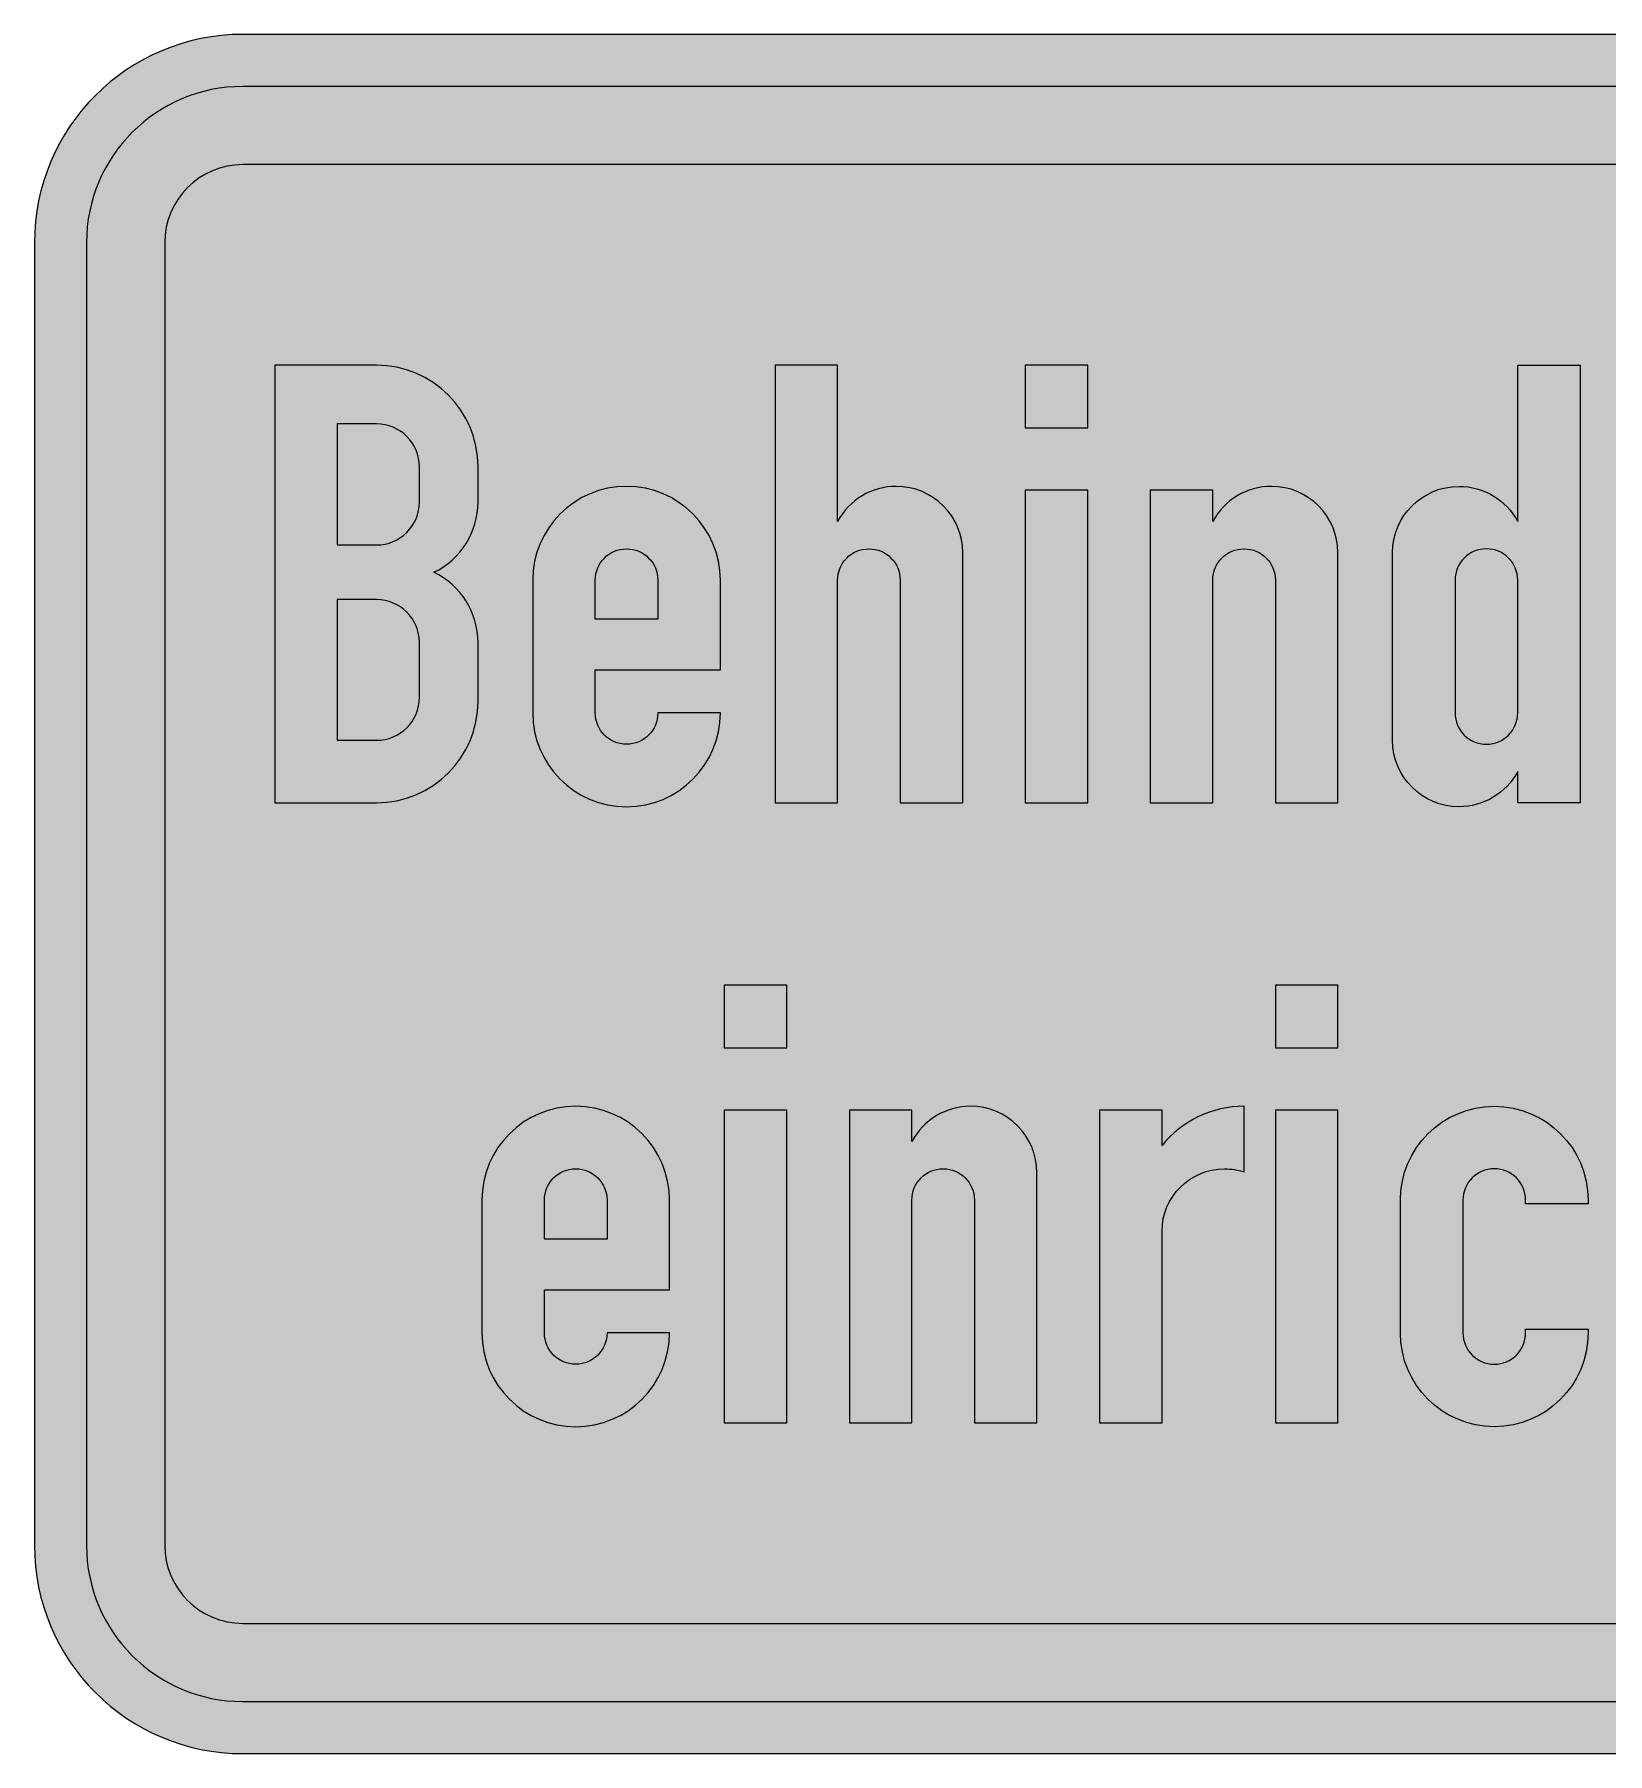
# Model space of a CAD drawing. Header units: centimetres. Extents: x 0 to 60, y 0 to 33.
# Drawn here: x 0 to 30.19, y 0 to 33 of the extents above; entities that cross this region are included whole.
import ezdxf

# ---------------------------------------------------------------- set-up
doc = ezdxf.new("R2010")
doc.units = ezdxf.units.CM
doc.header["$MEASUREMENT"] = 0
doc.layers.add('Ebene 1', color=7, linetype='Continuous')

msp = doc.modelspace()

# ---------------------------------------------------------------- hatches: boundary and pattern name
at = {"layer": 'Ebene 1', "true_color": 0xfefefe}
h = msp.add_hatch(color=7, dxfattribs=at)
edge = h.paths.add_edge_path()
edge.add_spline(control_points=[(4, 0), (1.78975, 0), (0, 1.78975), (0, 4), (0, 4), (0, 29), (0, 29), (0, 31.21025), (1.78975, 33), (4, 33), (4, 33), (56, 33), (56, 33), (58.21025, 33), (60, 31.21025), (60, 29), (60, 29), (60, 4), (60, 4), (60, 1.78975), (58.21025, 0), (56, 0), (56, 0), (4, 0), (4, 0)], knot_values=[0, 0, 0, 0, 0.125, 0.125, 0.125, 0.25, 0.25, 0.25, 0.375, 0.375, 0.375, 0.5, 0.5, 0.5, 0.625, 0.625, 0.625, 0.75, 0.75, 0.75, 0.875, 0.875, 0.875, 1, 1, 1, 1], degree=3, periodic=1)
at = {"layer": 'Ebene 1', "true_color": 0x2b2a29}
h = msp.add_hatch(color=250, dxfattribs=at)
edge = h.paths.add_edge_path()
edge.add_spline(control_points=[(4, 1), (2.34231, 1), (1, 2.34231), (1, 4), (1, 4), (1, 29), (1, 29), (1, 30.65769), (2.34231, 32), (4, 32), (4, 32), (56, 32), (56, 32), (57.65769, 32), (59, 30.65769), (59, 29), (59, 29), (59, 4), (59, 4), (59, 2.34231), (57.65769, 1), (56, 1), (56, 1), (4, 1), (4, 1)], knot_values=[0, 0, 0, 0, 0.125, 0.125, 0.125, 0.25, 0.25, 0.25, 0.375, 0.375, 0.375, 0.5, 0.5, 0.5, 0.625, 0.625, 0.625, 0.75, 0.75, 0.75, 0.875, 0.875, 0.875, 1, 1, 1, 1], degree=3, periodic=1)
at = {"layer": 'Ebene 1', "true_color": 0xfefefe}
h = msp.add_hatch(color=7, dxfattribs=at)
edge = h.paths.add_edge_path()
edge.add_spline(control_points=[(4, 2.5), (3.17116, 2.5), (2.5, 3.17116), (2.5, 4), (2.5, 4), (2.5, 29), (2.5, 29), (2.5, 29.82884), (3.17116, 30.5), (4, 30.5), (4, 30.5), (56, 30.5), (56, 30.5), (56.82884, 30.5), (57.5, 29.82884), (57.5, 29), (57.5, 29), (57.5, 4), (57.5, 4), (57.5, 3.17116), (56.82884, 2.5), (56, 2.5), (56, 2.5), (4, 2.5), (4, 2.5)], knot_values=[0, 0, 0, 0, 0.125, 0.125, 0.125, 0.25, 0.25, 0.25, 0.375, 0.375, 0.375, 0.5, 0.5, 0.5, 0.625, 0.625, 0.625, 0.75, 0.75, 0.75, 0.875, 0.875, 0.875, 1, 1, 1, 1], degree=3, periodic=1)
at = {"layer": 'Ebene 1', "true_color": 0x2b2a29}
h = msp.add_hatch(color=250, dxfattribs=at)
edge = h.paths.add_edge_path()
edge.add_spline(control_points=[(4.6125, 26.65), (4.6125, 26.65), (6.5625, 26.65), (6.5625, 26.65), (7.63946, 26.65), (8.5125, 25.77696), (8.5125, 24.7), (8.5125, 24.7), (8.5125, 24.025), (8.5125, 24.025), (8.5125, 23.45001), (8.18382, 22.92563), (7.66633, 22.675), (8.18382, 22.42436), (8.5125, 21.89998), (8.5125, 21.32499), (8.5125, 21.32499), (8.5125, 20.2), (8.5125, 20.2), (8.5125, 19.12304), (7.63946, 18.25), (6.5625, 18.25), (6.5625, 18.25), (4.6125, 18.25), (4.6125, 18.25), (4.6125, 18.25), (4.6125, 26.65), (4.6125, 26.65)], knot_values=[0, 0, 0, 0, 0.11111111, 0.11111111, 0.11111111, 0.22222222, 0.22222222, 0.22222222, 0.33333333, 0.33333333, 0.33333333, 0.44444444, 0.44444444, 0.44444444, 0.55555556, 0.55555556, 0.55555556, 0.66666667, 0.66666667, 0.66666667, 0.77777778, 0.77777778, 0.77777778, 0.88888889, 0.88888889, 0.88888889, 1, 1, 1, 1], degree=3, periodic=1)
h = msp.add_hatch(color=250, dxfattribs=at)
edge = h.paths.add_edge_path()
edge.add_spline(control_points=[(15.4125, 26.65), (15.4125, 26.65), (15.4125, 23.65), (15.4125, 23.65), (15.63409, 24.06547), (16.06662, 24.325), (16.5375, 24.325), (17.24166, 24.325), (17.8125, 23.75416), (17.8125, 23.05), (17.8125, 23.05), (17.8125, 18.25), (17.8125, 18.25), (17.8125, 18.25), (16.6125, 18.25), (16.6125, 18.25), (16.6125, 18.25), (16.6125, 22.525), (16.6125, 22.525), (16.6125, 22.85636), (16.34387, 23.125), (16.0125, 23.125), (15.68113, 23.125), (15.4125, 22.85636), (15.4125, 22.525), (15.4125, 22.525), (15.4125, 18.25), (15.4125, 18.25), (15.4125, 18.25), (14.2125, 18.25), (14.2125, 18.25), (14.2125, 18.25), (14.2125, 26.65), (14.2125, 26.65), (14.2125, 26.65), (15.4125, 26.65), (15.4125, 26.65)], knot_values=[0, 0, 0, 0, 0.08333333, 0.08333333, 0.08333333, 0.16666667, 0.16666667, 0.16666667, 0.25, 0.25, 0.25, 0.33333333, 0.33333333, 0.33333333, 0.41666667, 0.41666667, 0.41666667, 0.5, 0.5, 0.5, 0.58333333, 0.58333333, 0.58333333, 0.66666667, 0.66666667, 0.66666667, 0.75, 0.75, 0.75, 0.83333333, 0.83333333, 0.83333333, 0.91666667, 0.91666667, 0.91666667, 1, 1, 1, 1], degree=3, periodic=1)
h = msp.add_hatch(color=250, dxfattribs=at)
edge = h.paths.add_edge_path()
edge.add_spline(control_points=[(19.0125, 26.65), (19.0125, 26.65), (20.2125, 26.65), (20.2125, 26.65), (20.2125, 26.65), (20.2125, 25.45), (20.2125, 25.45), (20.2125, 25.45), (19.0125, 25.45), (19.0125, 25.45), (19.0125, 25.45), (19.0125, 26.65), (19.0125, 26.65)], knot_values=[0, 0, 0, 0, 0.25, 0.25, 0.25, 0.5, 0.5, 0.5, 0.75, 0.75, 0.75, 1, 1, 1, 1], degree=3, periodic=1)
h = msp.add_hatch(color=250, dxfattribs=at)
edge = h.paths.add_edge_path()
edge.add_spline(control_points=[(28.46249, 18.84999), (28.46249, 18.84999), (28.4625, 18.25), (28.4625, 18.25), (28.4625, 18.25), (29.6625, 18.25), (29.6625, 18.25), (29.6625, 18.25), (29.6625, 26.65), (29.6625, 26.65), (29.6625, 26.65), (28.4625, 26.65), (28.4625, 26.65), (28.4625, 26.65), (28.46249, 23.65), (28.46249, 23.65), (28.24091, 24.06547), (27.80837, 24.325), (27.3375, 24.325), (26.63333, 24.325), (26.0625, 23.75416), (26.0625, 23.05), (26.0625, 23.05), (26.0625, 19.45), (26.0625, 19.45), (26.0625, 18.74583), (26.63333, 18.17501), (27.33749, 18.175), (27.80837, 18.175), (28.24091, 18.43452), (28.46249, 18.84999)], knot_values=[0, 0, 0, 0, 0.1, 0.1, 0.1, 0.2, 0.2, 0.2, 0.3, 0.3, 0.3, 0.4, 0.4, 0.4, 0.5, 0.5, 0.5, 0.6, 0.6, 0.6, 0.7, 0.7, 0.7, 0.8, 0.8, 0.8, 0.9, 0.9, 0.9, 1, 1, 1, 1], degree=3, periodic=1)
h = msp.add_hatch(color=250, dxfattribs=at)
edge = h.paths.add_edge_path()
edge.add_spline(control_points=[(5.8125, 25.52499), (5.8125, 25.52499), (6.5625, 25.525), (6.5625, 25.525), (7.01813, 25.525), (7.3875, 25.15563), (7.3875, 24.7), (7.3875, 24.7), (7.3875, 24.025), (7.3875, 24.025), (7.3875, 23.56936), (7.01813, 23.2), (6.5625, 23.2), (6.5625, 23.2), (5.8125, 23.2), (5.8125, 23.2), (5.8125, 23.2), (5.8125, 25.52499), (5.8125, 25.52499)], knot_values=[0, 0, 0, 0, 0.16666667, 0.16666667, 0.16666667, 0.33333333, 0.33333333, 0.33333333, 0.5, 0.5, 0.5, 0.66666667, 0.66666667, 0.66666667, 0.83333333, 0.83333333, 0.83333333, 1, 1, 1, 1], degree=3, periodic=1)
h = msp.add_hatch(color=250, dxfattribs=at)
edge = h.paths.add_edge_path()
edge.add_spline(control_points=[(9.5625, 22.525), (9.5625, 23.51911), (10.36838, 24.325), (11.3625, 24.325), (12.35661, 24.325), (13.1625, 23.51911), (13.1625, 22.525), (13.1625, 22.525), (13.1625, 20.8), (13.1625, 20.8), (13.1625, 20.8), (10.7625, 20.8), (10.7625, 20.8), (10.7625, 20.8), (10.7625, 19.97499), (10.7625, 19.97499), (10.7625, 19.64363), (11.03113, 19.37499), (11.36249, 19.37499), (11.69387, 19.37499), (11.9625, 19.64363), (11.9625, 19.97499), (11.9625, 19.97499), (13.1625, 19.97499), (13.1625, 19.97499), (13.1625, 18.98088), (12.35661, 18.175), (11.36249, 18.175), (10.36838, 18.175), (9.5625, 18.98088), (9.5625, 19.975), (9.5625, 19.975), (9.5625, 22.525), (9.5625, 22.525)], knot_values=[0, 0, 0, 0, 0.09090909, 0.09090909, 0.09090909, 0.18181818, 0.18181818, 0.18181818, 0.27272727, 0.27272727, 0.27272727, 0.36363636, 0.36363636, 0.36363636, 0.45454545, 0.45454545, 0.45454545, 0.54545455, 0.54545455, 0.54545455, 0.63636364, 0.63636364, 0.63636364, 0.72727273, 0.72727273, 0.72727273, 0.81818182, 0.81818182, 0.81818182, 0.90909091, 0.90909091, 0.90909091, 1, 1, 1, 1], degree=3, periodic=1)
h = msp.add_hatch(color=250, dxfattribs=at)
edge = h.paths.add_edge_path()
edge.add_spline(control_points=[(19.0125, 24.25), (19.0125, 24.25), (20.2125, 24.25), (20.2125, 24.25), (20.2125, 24.25), (20.2125, 18.25), (20.2125, 18.25), (20.2125, 18.25), (19.0125, 18.25), (19.0125, 18.25), (19.0125, 18.25), (19.0125, 24.25), (19.0125, 24.25)], knot_values=[0, 0, 0, 0, 0.25, 0.25, 0.25, 0.5, 0.5, 0.5, 0.75, 0.75, 0.75, 1, 1, 1, 1], degree=3, periodic=1)
h = msp.add_hatch(color=250, dxfattribs=at)
edge = h.paths.add_edge_path()
edge.add_spline(control_points=[(22.6125, 24.25), (22.6125, 24.25), (22.6125, 23.65), (22.6125, 23.65), (22.83409, 24.06547), (23.26662, 24.325), (23.7375, 24.325), (24.44166, 24.325), (25.0125, 23.75416), (25.0125, 23.05), (25.0125, 23.05), (25.0125, 18.25), (25.0125, 18.25), (25.0125, 18.25), (23.8125, 18.25), (23.8125, 18.25), (23.8125, 18.25), (23.8125, 22.525), (23.8125, 22.525), (23.8125, 22.85636), (23.54387, 23.125), (23.2125, 23.125), (22.88113, 23.125), (22.6125, 22.85636), (22.6125, 22.525), (22.6125, 22.525), (22.6125, 18.25), (22.6125, 18.25), (22.6125, 18.25), (21.4125, 18.25), (21.4125, 18.25), (21.4125, 18.25), (21.4125, 24.25), (21.4125, 24.25), (21.4125, 24.25), (22.6125, 24.25), (22.6125, 24.25)], knot_values=[0, 0, 0, 0, 0.08333333, 0.08333333, 0.08333333, 0.16666667, 0.16666667, 0.16666667, 0.25, 0.25, 0.25, 0.33333333, 0.33333333, 0.33333333, 0.41666667, 0.41666667, 0.41666667, 0.5, 0.5, 0.5, 0.58333333, 0.58333333, 0.58333333, 0.66666667, 0.66666667, 0.66666667, 0.75, 0.75, 0.75, 0.83333333, 0.83333333, 0.83333333, 0.91666667, 0.91666667, 0.91666667, 1, 1, 1, 1], degree=3, periodic=1)
h = msp.add_hatch(color=250, dxfattribs=at)
edge = h.paths.add_edge_path()
edge.add_spline(control_points=[(10.7625, 22.525), (10.7625, 22.525), (10.7625, 21.775), (10.7625, 21.775), (10.7625, 21.775), (11.9625, 21.775), (11.9625, 21.775), (11.9625, 21.775), (11.9625, 22.525), (11.9625, 22.525), (11.9625, 22.85636), (11.69387, 23.125), (11.3625, 23.125), (11.03113, 23.125), (10.7625, 22.85636), (10.7625, 22.525)], knot_values=[0, 0, 0, 0, 0.2, 0.2, 0.2, 0.4, 0.4, 0.4, 0.6, 0.6, 0.6, 0.8, 0.8, 0.8, 1, 1, 1, 1], degree=3, periodic=1)
h = msp.add_hatch(color=250, dxfattribs=at)
edge = h.paths.add_edge_path()
edge.add_spline(control_points=[(27.2625, 22.525), (27.2625, 22.85636), (27.53113, 23.125), (27.8625, 23.125), (28.19387, 23.125), (28.4625, 22.85636), (28.4625, 22.525), (28.4625, 22.525), (28.4625, 19.97499), (28.4625, 19.97499), (28.4625, 19.64363), (28.19387, 19.37499), (27.86249, 19.37499), (27.53113, 19.37499), (27.2625, 19.64363), (27.2625, 19.97499), (27.2625, 19.97499), (27.2625, 22.525), (27.2625, 22.525)], knot_values=[0, 0, 0, 0, 0.16666667, 0.16666667, 0.16666667, 0.33333333, 0.33333333, 0.33333333, 0.5, 0.5, 0.5, 0.66666667, 0.66666667, 0.66666667, 0.83333333, 0.83333333, 0.83333333, 1, 1, 1, 1], degree=3, periodic=1)
h = msp.add_hatch(color=250, dxfattribs=at)
edge = h.paths.add_edge_path()
edge.add_spline(control_points=[(5.8125, 22.15), (5.8125, 22.15), (6.5625, 22.14999), (6.5625, 22.14999), (7.01813, 22.14999), (7.3875, 21.78063), (7.3875, 21.32499), (7.3875, 21.32499), (7.3875, 20.275), (7.3875, 20.275), (7.3875, 19.81936), (7.01813, 19.45), (6.5625, 19.45), (6.5625, 19.45), (5.8125, 19.45), (5.8125, 19.45), (5.8125, 19.45), (5.8125, 22.15), (5.8125, 22.15)], knot_values=[0, 0, 0, 0, 0.16666667, 0.16666667, 0.16666667, 0.33333333, 0.33333333, 0.33333333, 0.5, 0.5, 0.5, 0.66666667, 0.66666667, 0.66666667, 0.83333333, 0.83333333, 0.83333333, 1, 1, 1, 1], degree=3, periodic=1)
h = msp.add_hatch(color=250, dxfattribs=at)
edge = h.paths.add_edge_path()
edge.add_spline(control_points=[(13.2375, 14.75), (13.2375, 14.75), (14.4375, 14.75), (14.4375, 14.75), (14.4375, 14.75), (14.4375, 13.55), (14.4375, 13.55), (14.4375, 13.55), (13.2375, 13.55), (13.2375, 13.55), (13.2375, 13.55), (13.2375, 14.75), (13.2375, 14.75)], knot_values=[0, 0, 0, 0, 0.25, 0.25, 0.25, 0.5, 0.5, 0.5, 0.75, 0.75, 0.75, 1, 1, 1, 1], degree=3, periodic=1)
h = msp.add_hatch(color=250, dxfattribs=at)
edge = h.paths.add_edge_path()
edge.add_spline(control_points=[(23.8125, 14.75), (23.8125, 14.75), (25.0125, 14.75), (25.0125, 14.75), (25.0125, 14.75), (25.0125, 13.55), (25.0125, 13.55), (25.0125, 13.55), (23.8125, 13.55), (23.8125, 13.55), (23.8125, 13.55), (23.8125, 14.75), (23.8125, 14.75)], knot_values=[0, 0, 0, 0, 0.25, 0.25, 0.25, 0.5, 0.5, 0.5, 0.75, 0.75, 0.75, 1, 1, 1, 1], degree=3, periodic=1)
h = msp.add_hatch(color=250, dxfattribs=at)
edge = h.paths.add_edge_path()
edge.add_spline(control_points=[(8.5875, 10.625), (8.5875, 11.61911), (9.39338, 12.425), (10.3875, 12.425), (11.38161, 12.425), (12.1875, 11.61911), (12.1875, 10.625), (12.1875, 10.625), (12.1875, 8.9), (12.1875, 8.9), (12.1875, 8.9), (9.7875, 8.9), (9.7875, 8.9), (9.7875, 8.9), (9.7875, 8.07499), (9.7875, 8.07499), (9.7875, 7.74363), (10.05613, 7.47499), (10.38749, 7.47499), (10.71887, 7.47499), (10.9875, 7.74363), (10.9875, 8.07499), (10.9875, 8.07499), (12.1875, 8.07499), (12.1875, 8.07499), (12.1875, 7.08088), (11.38161, 6.275), (10.38749, 6.275), (9.39338, 6.275), (8.5875, 7.08088), (8.5875, 8.075), (8.5875, 8.075), (8.5875, 10.625), (8.5875, 10.625)], knot_values=[0, 0, 0, 0, 0.09090909, 0.09090909, 0.09090909, 0.18181818, 0.18181818, 0.18181818, 0.27272727, 0.27272727, 0.27272727, 0.36363636, 0.36363636, 0.36363636, 0.45454545, 0.45454545, 0.45454545, 0.54545455, 0.54545455, 0.54545455, 0.63636364, 0.63636364, 0.63636364, 0.72727273, 0.72727273, 0.72727273, 0.81818182, 0.81818182, 0.81818182, 0.90909091, 0.90909091, 0.90909091, 1, 1, 1, 1], degree=3, periodic=1)
h = msp.add_hatch(color=250, dxfattribs=at)
edge = h.paths.add_edge_path()
edge.add_spline(control_points=[(13.2375, 12.35), (13.2375, 12.35), (14.4375, 12.35), (14.4375, 12.35), (14.4375, 12.35), (14.4375, 6.35), (14.4375, 6.35), (14.4375, 6.35), (13.2375, 6.35), (13.2375, 6.35), (13.2375, 6.35), (13.2375, 12.35), (13.2375, 12.35)], knot_values=[0, 0, 0, 0, 0.25, 0.25, 0.25, 0.5, 0.5, 0.5, 0.75, 0.75, 0.75, 1, 1, 1, 1], degree=3, periodic=1)
h = msp.add_hatch(color=250, dxfattribs=at)
edge = h.paths.add_edge_path()
edge.add_spline(control_points=[(16.8375, 12.35), (16.8375, 12.35), (16.8375, 11.75), (16.8375, 11.75), (17.05909, 12.16547), (17.49162, 12.425), (17.9625, 12.425), (18.66666, 12.425), (19.2375, 11.85416), (19.2375, 11.15), (19.2375, 11.15), (19.2375, 6.35), (19.2375, 6.35), (19.2375, 6.35), (18.0375, 6.35), (18.0375, 6.35), (18.0375, 6.35), (18.0375, 10.625), (18.0375, 10.625), (18.0375, 10.95637), (17.76887, 11.225), (17.4375, 11.225), (17.10613, 11.225), (16.8375, 10.95637), (16.8375, 10.625), (16.8375, 10.625), (16.8375, 6.35), (16.8375, 6.35), (16.8375, 6.35), (15.6375, 6.35), (15.6375, 6.35), (15.6375, 6.35), (15.6375, 12.35), (15.6375, 12.35), (15.6375, 12.35), (16.8375, 12.35), (16.8375, 12.35)], knot_values=[0, 0, 0, 0, 0.08333333, 0.08333333, 0.08333333, 0.16666667, 0.16666667, 0.16666667, 0.25, 0.25, 0.25, 0.33333333, 0.33333333, 0.33333333, 0.41666667, 0.41666667, 0.41666667, 0.5, 0.5, 0.5, 0.58333333, 0.58333333, 0.58333333, 0.66666667, 0.66666667, 0.66666667, 0.75, 0.75, 0.75, 0.83333333, 0.83333333, 0.83333333, 0.91666667, 0.91666667, 0.91666667, 1, 1, 1, 1], degree=3, periodic=1)
h = msp.add_hatch(color=250, dxfattribs=at)
edge = h.paths.add_edge_path()
edge.add_spline(control_points=[(20.4375, 12.35), (20.4375, 12.35), (21.6375, 12.35), (21.6375, 12.35), (21.6375, 12.35), (21.63749, 11.67279), (21.63749, 11.67279), (22.02195, 12.14853), (22.60084, 12.425), (23.2125, 12.425), (23.2125, 12.425), (23.2125, 11.16489), (23.2125, 11.16489), (23.09147, 11.20471), (22.9649, 11.225), (22.8375, 11.225), (22.17476, 11.225), (21.6375, 10.68774), (21.6375, 10.025), (21.6375, 10.025), (21.6375, 6.35), (21.6375, 6.35), (21.6375, 6.35), (20.4375, 6.35), (20.4375, 6.35), (20.4375, 6.35), (20.4375, 12.35), (20.4375, 12.35)], knot_values=[0, 0, 0, 0, 0.11111111, 0.11111111, 0.11111111, 0.22222222, 0.22222222, 0.22222222, 0.33333333, 0.33333333, 0.33333333, 0.44444444, 0.44444444, 0.44444444, 0.55555556, 0.55555556, 0.55555556, 0.66666667, 0.66666667, 0.66666667, 0.77777778, 0.77777778, 0.77777778, 0.88888889, 0.88888889, 0.88888889, 1, 1, 1, 1], degree=3, periodic=1)
h = msp.add_hatch(color=250, dxfattribs=at)
edge = h.paths.add_edge_path()
edge.add_spline(control_points=[(23.8125, 12.35), (23.8125, 12.35), (25.0125, 12.35), (25.0125, 12.35), (25.0125, 12.35), (25.0125, 6.35), (25.0125, 6.35), (25.0125, 6.35), (23.8125, 6.35), (23.8125, 6.35), (23.8125, 6.35), (23.8125, 12.35), (23.8125, 12.35)], knot_values=[0, 0, 0, 0, 0.25, 0.25, 0.25, 0.5, 0.5, 0.5, 0.75, 0.75, 0.75, 1, 1, 1, 1], degree=3, periodic=1)
h = msp.add_hatch(color=250, dxfattribs=at)
edge = h.paths.add_edge_path()
edge.add_spline(control_points=[(28.01249, 6.275), (29.00661, 6.275), (29.8125, 7.08088), (29.8125, 8.07499), (29.8125, 8.07499), (29.8125, 8.15), (29.8125, 8.15), (29.8125, 8.15), (28.6125, 8.15), (28.6125, 8.15), (28.6125, 8.15), (28.6125, 8.07499), (28.6125, 8.07499), (28.6125, 7.74363), (28.34387, 7.47499), (28.01249, 7.47499), (27.68113, 7.47499), (27.4125, 7.74363), (27.4125, 8.07499), (27.4125, 8.07499), (27.4125, 10.625), (27.4125, 10.625), (27.4125, 10.95637), (27.68113, 11.225), (28.0125, 11.225), (28.34387, 11.225), (28.6125, 10.95637), (28.6125, 10.625), (28.6125, 10.625), (28.6125, 10.55), (28.6125, 10.55), (28.6125, 10.55), (29.8125, 10.55), (29.8125, 10.55), (29.8125, 10.55), (29.8125, 10.625), (29.8125, 10.625), (29.8125, 11.61911), (29.00661, 12.425), (28.0125, 12.425), (27.01838, 12.425), (26.2125, 11.61911), (26.2125, 10.625), (26.2125, 10.625), (26.2125, 8.075), (26.2125, 8.075), (26.2125, 7.08088), (27.01838, 6.275), (28.01249, 6.275)], knot_values=[0, 0, 0, 0, 0.0625, 0.0625, 0.0625, 0.125, 0.125, 0.125, 0.1875, 0.1875, 0.1875, 0.25, 0.25, 0.25, 0.3125, 0.3125, 0.3125, 0.375, 0.375, 0.375, 0.4375, 0.4375, 0.4375, 0.5, 0.5, 0.5, 0.5625, 0.5625, 0.5625, 0.625, 0.625, 0.625, 0.6875, 0.6875, 0.6875, 0.75, 0.75, 0.75, 0.8125, 0.8125, 0.8125, 0.875, 0.875, 0.875, 0.9375, 0.9375, 0.9375, 1, 1, 1, 1], degree=3, periodic=1)
h = msp.add_hatch(color=250, dxfattribs=at)
edge = h.paths.add_edge_path()
edge.add_spline(control_points=[(9.7875, 10.625), (9.7875, 10.625), (9.7875, 9.875), (9.7875, 9.875), (9.7875, 9.875), (10.9875, 9.875), (10.9875, 9.875), (10.9875, 9.875), (10.9875, 10.625), (10.9875, 10.625), (10.9875, 10.95637), (10.71887, 11.225), (10.3875, 11.225), (10.05613, 11.225), (9.7875, 10.95637), (9.7875, 10.625)], knot_values=[0, 0, 0, 0, 0.2, 0.2, 0.2, 0.4, 0.4, 0.4, 0.6, 0.6, 0.6, 0.8, 0.8, 0.8, 1, 1, 1, 1], degree=3, periodic=1)

# ---------------------------------------------------------------- linework, layer by layer
at = {"layer": 'Ebene 1', "color": 250, "lineweight": 0}
msp.add_open_spline([(4, 0), (1.78975, 0), (0, 1.78975), (0, 4), (0, 4), (0, 29), (0, 29), (0, 31.21025), (1.78975, 33), (4, 33), (4, 33), (56, 33), (56, 33), (58.21025, 33), (60, 31.21025), (60, 29), (60, 29), (60, 4), (60, 4), (60, 1.78975), (58.21025, 0), (56, 0), (56, 0), (4, 0), (4, 0)], degree=3, knots=[0, 0, 0, 0, 0.125, 0.125, 0.125, 0.25, 0.25, 0.25, 0.375, 0.375, 0.375, 0.5, 0.5, 0.5, 0.625, 0.625, 0.625, 0.75, 0.75, 0.75, 0.875, 0.875, 0.875, 1, 1, 1, 1], dxfattribs=at)
at = {"layer": 'Ebene 1', "color": 250}
for points, knots in [([(4, 1), (2.34231, 1), (1, 2.34231), (1, 4), (1, 4), (1, 29), (1, 29), (1, 30.65769), (2.34231, 32), (4, 32), (4, 32), (56, 32), (56, 32), (57.65769, 32), (59, 30.65769), (59, 29), (59, 29), (59, 4), (59, 4), (59, 2.34231), (57.65769, 1), (56, 1), (56, 1), (4, 1), (4, 1)], [0, 0, 0, 0, 0.125, 0.125, 0.125, 0.25, 0.25, 0.25, 0.375, 0.375, 0.375, 0.5, 0.5, 0.5, 0.625, 0.625, 0.625, 0.75, 0.75, 0.75, 0.875, 0.875, 0.875, 1, 1, 1, 1]), ([(4.6125, 26.65), (4.6125, 26.65), (6.5625, 26.65), (6.5625, 26.65), (7.63946, 26.65), (8.5125, 25.77696), (8.5125, 24.7), (8.5125, 24.7), (8.5125, 24.025), (8.5125, 24.025), (8.5125, 23.45001), (8.18382, 22.92563), (7.66633, 22.675), (8.18382, 22.42436), (8.5125, 21.89998), (8.5125, 21.32499), (8.5125, 21.32499), (8.5125, 20.2), (8.5125, 20.2), (8.5125, 19.12304), (7.63946, 18.25), (6.5625, 18.25), (6.5625, 18.25), (4.6125, 18.25), (4.6125, 18.25), (4.6125, 18.25), (4.6125, 26.65), (4.6125, 26.65)], [0, 0, 0, 0, 0.11111111, 0.11111111, 0.11111111, 0.22222222, 0.22222222, 0.22222222, 0.33333333, 0.33333333, 0.33333333, 0.44444444, 0.44444444, 0.44444444, 0.55555556, 0.55555556, 0.55555556, 0.66666667, 0.66666667, 0.66666667, 0.77777778, 0.77777778, 0.77777778, 0.88888889, 0.88888889, 0.88888889, 1, 1, 1, 1]), ([(15.4125, 26.65), (15.4125, 26.65), (15.4125, 23.65), (15.4125, 23.65), (15.63409, 24.06547), (16.06662, 24.325), (16.5375, 24.325), (17.24166, 24.325), (17.8125, 23.75416), (17.8125, 23.05), (17.8125, 23.05), (17.8125, 18.25), (17.8125, 18.25), (17.8125, 18.25), (16.6125, 18.25), (16.6125, 18.25), (16.6125, 18.25), (16.6125, 22.525), (16.6125, 22.525), (16.6125, 22.85636), (16.34387, 23.125), (16.0125, 23.125), (15.68113, 23.125), (15.4125, 22.85636), (15.4125, 22.525), (15.4125, 22.525), (15.4125, 18.25), (15.4125, 18.25), (15.4125, 18.25), (14.2125, 18.25), (14.2125, 18.25), (14.2125, 18.25), (14.2125, 26.65), (14.2125, 26.65), (14.2125, 26.65), (15.4125, 26.65), (15.4125, 26.65)], [0, 0, 0, 0, 0.08333333, 0.08333333, 0.08333333, 0.16666667, 0.16666667, 0.16666667, 0.25, 0.25, 0.25, 0.33333333, 0.33333333, 0.33333333, 0.41666667, 0.41666667, 0.41666667, 0.5, 0.5, 0.5, 0.58333333, 0.58333333, 0.58333333, 0.66666667, 0.66666667, 0.66666667, 0.75, 0.75, 0.75, 0.83333333, 0.83333333, 0.83333333, 0.91666667, 0.91666667, 0.91666667, 1, 1, 1, 1]), ([(19.0125, 26.65), (19.0125, 26.65), (20.2125, 26.65), (20.2125, 26.65), (20.2125, 26.65), (20.2125, 25.45), (20.2125, 25.45), (20.2125, 25.45), (19.0125, 25.45), (19.0125, 25.45), (19.0125, 25.45), (19.0125, 26.65), (19.0125, 26.65)], [0, 0, 0, 0, 0.25, 0.25, 0.25, 0.5, 0.5, 0.5, 0.75, 0.75, 0.75, 1, 1, 1, 1]), ([(28.46249, 18.84999), (28.46249, 18.84999), (28.4625, 18.25), (28.4625, 18.25), (28.4625, 18.25), (29.6625, 18.25), (29.6625, 18.25), (29.6625, 18.25), (29.6625, 26.65), (29.6625, 26.65), (29.6625, 26.65), (28.4625, 26.65), (28.4625, 26.65), (28.4625, 26.65), (28.46249, 23.65), (28.46249, 23.65), (28.24091, 24.06547), (27.80837, 24.325), (27.3375, 24.325), (26.63333, 24.325), (26.0625, 23.75416), (26.0625, 23.05), (26.0625, 23.05), (26.0625, 19.45), (26.0625, 19.45), (26.0625, 18.74583), (26.63333, 18.17501), (27.33749, 18.175), (27.80837, 18.175), (28.24091, 18.43452), (28.46249, 18.84999)], [0, 0, 0, 0, 0.1, 0.1, 0.1, 0.2, 0.2, 0.2, 0.3, 0.3, 0.3, 0.4, 0.4, 0.4, 0.5, 0.5, 0.5, 0.6, 0.6, 0.6, 0.7, 0.7, 0.7, 0.8, 0.8, 0.8, 0.9, 0.9, 0.9, 1, 1, 1, 1]), ([(5.8125, 25.52499), (5.8125, 25.52499), (6.5625, 25.525), (6.5625, 25.525), (7.01813, 25.525), (7.3875, 25.15563), (7.3875, 24.7), (7.3875, 24.7), (7.3875, 24.025), (7.3875, 24.025), (7.3875, 23.56936), (7.01813, 23.2), (6.5625, 23.2), (6.5625, 23.2), (5.8125, 23.2), (5.8125, 23.2), (5.8125, 23.2), (5.8125, 25.52499), (5.8125, 25.52499)], [0, 0, 0, 0, 0.16666667, 0.16666667, 0.16666667, 0.33333333, 0.33333333, 0.33333333, 0.5, 0.5, 0.5, 0.66666667, 0.66666667, 0.66666667, 0.83333333, 0.83333333, 0.83333333, 1, 1, 1, 1]), ([(9.5625, 22.525), (9.5625, 23.51911), (10.36838, 24.325), (11.3625, 24.325), (12.35661, 24.325), (13.1625, 23.51911), (13.1625, 22.525), (13.1625, 22.525), (13.1625, 20.8), (13.1625, 20.8), (13.1625, 20.8), (10.7625, 20.8), (10.7625, 20.8), (10.7625, 20.8), (10.7625, 19.97499), (10.7625, 19.97499), (10.7625, 19.64363), (11.03113, 19.37499), (11.36249, 19.37499), (11.69387, 19.37499), (11.9625, 19.64363), (11.9625, 19.97499), (11.9625, 19.97499), (13.1625, 19.97499), (13.1625, 19.97499), (13.1625, 18.98088), (12.35661, 18.175), (11.36249, 18.175), (10.36838, 18.175), (9.5625, 18.98088), (9.5625, 19.975), (9.5625, 19.975), (9.5625, 22.525), (9.5625, 22.525)], [0, 0, 0, 0, 0.09090909, 0.09090909, 0.09090909, 0.18181818, 0.18181818, 0.18181818, 0.27272727, 0.27272727, 0.27272727, 0.36363636, 0.36363636, 0.36363636, 0.45454545, 0.45454545, 0.45454545, 0.54545455, 0.54545455, 0.54545455, 0.63636364, 0.63636364, 0.63636364, 0.72727273, 0.72727273, 0.72727273, 0.81818182, 0.81818182, 0.81818182, 0.90909091, 0.90909091, 0.90909091, 1, 1, 1, 1]), ([(19.0125, 24.25), (19.0125, 24.25), (20.2125, 24.25), (20.2125, 24.25), (20.2125, 24.25), (20.2125, 18.25), (20.2125, 18.25), (20.2125, 18.25), (19.0125, 18.25), (19.0125, 18.25), (19.0125, 18.25), (19.0125, 24.25), (19.0125, 24.25)], [0, 0, 0, 0, 0.25, 0.25, 0.25, 0.5, 0.5, 0.5, 0.75, 0.75, 0.75, 1, 1, 1, 1]), ([(22.6125, 24.25), (22.6125, 24.25), (22.6125, 23.65), (22.6125, 23.65), (22.83409, 24.06547), (23.26662, 24.325), (23.7375, 24.325), (24.44166, 24.325), (25.0125, 23.75416), (25.0125, 23.05), (25.0125, 23.05), (25.0125, 18.25), (25.0125, 18.25), (25.0125, 18.25), (23.8125, 18.25), (23.8125, 18.25), (23.8125, 18.25), (23.8125, 22.525), (23.8125, 22.525), (23.8125, 22.85636), (23.54387, 23.125), (23.2125, 23.125), (22.88113, 23.125), (22.6125, 22.85636), (22.6125, 22.525), (22.6125, 22.525), (22.6125, 18.25), (22.6125, 18.25), (22.6125, 18.25), (21.4125, 18.25), (21.4125, 18.25), (21.4125, 18.25), (21.4125, 24.25), (21.4125, 24.25), (21.4125, 24.25), (22.6125, 24.25), (22.6125, 24.25)], [0, 0, 0, 0, 0.08333333, 0.08333333, 0.08333333, 0.16666667, 0.16666667, 0.16666667, 0.25, 0.25, 0.25, 0.33333333, 0.33333333, 0.33333333, 0.41666667, 0.41666667, 0.41666667, 0.5, 0.5, 0.5, 0.58333333, 0.58333333, 0.58333333, 0.66666667, 0.66666667, 0.66666667, 0.75, 0.75, 0.75, 0.83333333, 0.83333333, 0.83333333, 0.91666667, 0.91666667, 0.91666667, 1, 1, 1, 1]), ([(10.7625, 22.525), (10.7625, 22.525), (10.7625, 21.775), (10.7625, 21.775), (10.7625, 21.775), (11.9625, 21.775), (11.9625, 21.775), (11.9625, 21.775), (11.9625, 22.525), (11.9625, 22.525), (11.9625, 22.85636), (11.69387, 23.125), (11.3625, 23.125), (11.03113, 23.125), (10.7625, 22.85636), (10.7625, 22.525)], [0, 0, 0, 0, 0.2, 0.2, 0.2, 0.4, 0.4, 0.4, 0.6, 0.6, 0.6, 0.8, 0.8, 0.8, 1, 1, 1, 1]), ([(27.2625, 22.525), (27.2625, 22.85636), (27.53113, 23.125), (27.8625, 23.125), (28.19387, 23.125), (28.4625, 22.85636), (28.4625, 22.525), (28.4625, 22.525), (28.4625, 19.97499), (28.4625, 19.97499), (28.4625, 19.64363), (28.19387, 19.37499), (27.86249, 19.37499), (27.53113, 19.37499), (27.2625, 19.64363), (27.2625, 19.97499), (27.2625, 19.97499), (27.2625, 22.525), (27.2625, 22.525)], [0, 0, 0, 0, 0.16666667, 0.16666667, 0.16666667, 0.33333333, 0.33333333, 0.33333333, 0.5, 0.5, 0.5, 0.66666667, 0.66666667, 0.66666667, 0.83333333, 0.83333333, 0.83333333, 1, 1, 1, 1]), ([(5.8125, 22.15), (5.8125, 22.15), (6.5625, 22.14999), (6.5625, 22.14999), (7.01813, 22.14999), (7.3875, 21.78063), (7.3875, 21.32499), (7.3875, 21.32499), (7.3875, 20.275), (7.3875, 20.275), (7.3875, 19.81936), (7.01813, 19.45), (6.5625, 19.45), (6.5625, 19.45), (5.8125, 19.45), (5.8125, 19.45), (5.8125, 19.45), (5.8125, 22.15), (5.8125, 22.15)], [0, 0, 0, 0, 0.16666667, 0.16666667, 0.16666667, 0.33333333, 0.33333333, 0.33333333, 0.5, 0.5, 0.5, 0.66666667, 0.66666667, 0.66666667, 0.83333333, 0.83333333, 0.83333333, 1, 1, 1, 1]), ([(13.2375, 14.75), (13.2375, 14.75), (14.4375, 14.75), (14.4375, 14.75), (14.4375, 14.75), (14.4375, 13.55), (14.4375, 13.55), (14.4375, 13.55), (13.2375, 13.55), (13.2375, 13.55), (13.2375, 13.55), (13.2375, 14.75), (13.2375, 14.75)], [0, 0, 0, 0, 0.25, 0.25, 0.25, 0.5, 0.5, 0.5, 0.75, 0.75, 0.75, 1, 1, 1, 1]), ([(23.8125, 14.75), (23.8125, 14.75), (25.0125, 14.75), (25.0125, 14.75), (25.0125, 14.75), (25.0125, 13.55), (25.0125, 13.55), (25.0125, 13.55), (23.8125, 13.55), (23.8125, 13.55), (23.8125, 13.55), (23.8125, 14.75), (23.8125, 14.75)], [0, 0, 0, 0, 0.25, 0.25, 0.25, 0.5, 0.5, 0.5, 0.75, 0.75, 0.75, 1, 1, 1, 1]), ([(8.5875, 10.625), (8.5875, 11.61911), (9.39338, 12.425), (10.3875, 12.425), (11.38161, 12.425), (12.1875, 11.61911), (12.1875, 10.625), (12.1875, 10.625), (12.1875, 8.9), (12.1875, 8.9), (12.1875, 8.9), (9.7875, 8.9), (9.7875, 8.9), (9.7875, 8.9), (9.7875, 8.07499), (9.7875, 8.07499), (9.7875, 7.74363), (10.05613, 7.47499), (10.38749, 7.47499), (10.71887, 7.47499), (10.9875, 7.74363), (10.9875, 8.07499), (10.9875, 8.07499), (12.1875, 8.07499), (12.1875, 8.07499), (12.1875, 7.08088), (11.38161, 6.275), (10.38749, 6.275), (9.39338, 6.275), (8.5875, 7.08088), (8.5875, 8.075), (8.5875, 8.075), (8.5875, 10.625), (8.5875, 10.625)], [0, 0, 0, 0, 0.09090909, 0.09090909, 0.09090909, 0.18181818, 0.18181818, 0.18181818, 0.27272727, 0.27272727, 0.27272727, 0.36363636, 0.36363636, 0.36363636, 0.45454545, 0.45454545, 0.45454545, 0.54545455, 0.54545455, 0.54545455, 0.63636364, 0.63636364, 0.63636364, 0.72727273, 0.72727273, 0.72727273, 0.81818182, 0.81818182, 0.81818182, 0.90909091, 0.90909091, 0.90909091, 1, 1, 1, 1]), ([(13.2375, 12.35), (13.2375, 12.35), (14.4375, 12.35), (14.4375, 12.35), (14.4375, 12.35), (14.4375, 6.35), (14.4375, 6.35), (14.4375, 6.35), (13.2375, 6.35), (13.2375, 6.35), (13.2375, 6.35), (13.2375, 12.35), (13.2375, 12.35)], [0, 0, 0, 0, 0.25, 0.25, 0.25, 0.5, 0.5, 0.5, 0.75, 0.75, 0.75, 1, 1, 1, 1]), ([(16.8375, 12.35), (16.8375, 12.35), (16.8375, 11.75), (16.8375, 11.75), (17.05909, 12.16547), (17.49162, 12.425), (17.9625, 12.425), (18.66666, 12.425), (19.2375, 11.85416), (19.2375, 11.15), (19.2375, 11.15), (19.2375, 6.35), (19.2375, 6.35), (19.2375, 6.35), (18.0375, 6.35), (18.0375, 6.35), (18.0375, 6.35), (18.0375, 10.625), (18.0375, 10.625), (18.0375, 10.95637), (17.76887, 11.225), (17.4375, 11.225), (17.10613, 11.225), (16.8375, 10.95637), (16.8375, 10.625), (16.8375, 10.625), (16.8375, 6.35), (16.8375, 6.35), (16.8375, 6.35), (15.6375, 6.35), (15.6375, 6.35), (15.6375, 6.35), (15.6375, 12.35), (15.6375, 12.35), (15.6375, 12.35), (16.8375, 12.35), (16.8375, 12.35)], [0, 0, 0, 0, 0.08333333, 0.08333333, 0.08333333, 0.16666667, 0.16666667, 0.16666667, 0.25, 0.25, 0.25, 0.33333333, 0.33333333, 0.33333333, 0.41666667, 0.41666667, 0.41666667, 0.5, 0.5, 0.5, 0.58333333, 0.58333333, 0.58333333, 0.66666667, 0.66666667, 0.66666667, 0.75, 0.75, 0.75, 0.83333333, 0.83333333, 0.83333333, 0.91666667, 0.91666667, 0.91666667, 1, 1, 1, 1]), ([(20.4375, 12.35), (20.4375, 12.35), (21.6375, 12.35), (21.6375, 12.35), (21.6375, 12.35), (21.63749, 11.67279), (21.63749, 11.67279), (22.02195, 12.14853), (22.60084, 12.425), (23.2125, 12.425), (23.2125, 12.425), (23.2125, 11.16489), (23.2125, 11.16489), (23.09147, 11.20471), (22.9649, 11.225), (22.8375, 11.225), (22.17476, 11.225), (21.6375, 10.68774), (21.6375, 10.025), (21.6375, 10.025), (21.6375, 6.35), (21.6375, 6.35), (21.6375, 6.35), (20.4375, 6.35), (20.4375, 6.35), (20.4375, 6.35), (20.4375, 12.35), (20.4375, 12.35)], [0, 0, 0, 0, 0.11111111, 0.11111111, 0.11111111, 0.22222222, 0.22222222, 0.22222222, 0.33333333, 0.33333333, 0.33333333, 0.44444444, 0.44444444, 0.44444444, 0.55555556, 0.55555556, 0.55555556, 0.66666667, 0.66666667, 0.66666667, 0.77777778, 0.77777778, 0.77777778, 0.88888889, 0.88888889, 0.88888889, 1, 1, 1, 1]), ([(23.8125, 12.35), (23.8125, 12.35), (25.0125, 12.35), (25.0125, 12.35), (25.0125, 12.35), (25.0125, 6.35), (25.0125, 6.35), (25.0125, 6.35), (23.8125, 6.35), (23.8125, 6.35), (23.8125, 6.35), (23.8125, 12.35), (23.8125, 12.35)], [0, 0, 0, 0, 0.25, 0.25, 0.25, 0.5, 0.5, 0.5, 0.75, 0.75, 0.75, 1, 1, 1, 1]), ([(28.01249, 6.275), (29.00661, 6.275), (29.8125, 7.08088), (29.8125, 8.07499), (29.8125, 8.07499), (29.8125, 8.15), (29.8125, 8.15), (29.8125, 8.15), (28.6125, 8.15), (28.6125, 8.15), (28.6125, 8.15), (28.6125, 8.07499), (28.6125, 8.07499), (28.6125, 7.74363), (28.34387, 7.47499), (28.01249, 7.47499), (27.68113, 7.47499), (27.4125, 7.74363), (27.4125, 8.07499), (27.4125, 8.07499), (27.4125, 10.625), (27.4125, 10.625), (27.4125, 10.95637), (27.68113, 11.225), (28.0125, 11.225), (28.34387, 11.225), (28.6125, 10.95637), (28.6125, 10.625), (28.6125, 10.625), (28.6125, 10.55), (28.6125, 10.55), (28.6125, 10.55), (29.8125, 10.55), (29.8125, 10.55), (29.8125, 10.55), (29.8125, 10.625), (29.8125, 10.625), (29.8125, 11.61911), (29.00661, 12.425), (28.0125, 12.425), (27.01838, 12.425), (26.2125, 11.61911), (26.2125, 10.625), (26.2125, 10.625), (26.2125, 8.075), (26.2125, 8.075), (26.2125, 7.08088), (27.01838, 6.275), (28.01249, 6.275)], [0, 0, 0, 0, 0.0625, 0.0625, 0.0625, 0.125, 0.125, 0.125, 0.1875, 0.1875, 0.1875, 0.25, 0.25, 0.25, 0.3125, 0.3125, 0.3125, 0.375, 0.375, 0.375, 0.4375, 0.4375, 0.4375, 0.5, 0.5, 0.5, 0.5625, 0.5625, 0.5625, 0.625, 0.625, 0.625, 0.6875, 0.6875, 0.6875, 0.75, 0.75, 0.75, 0.8125, 0.8125, 0.8125, 0.875, 0.875, 0.875, 0.9375, 0.9375, 0.9375, 1, 1, 1, 1]), ([(9.7875, 10.625), (9.7875, 10.625), (9.7875, 9.875), (9.7875, 9.875), (9.7875, 9.875), (10.9875, 9.875), (10.9875, 9.875), (10.9875, 9.875), (10.9875, 10.625), (10.9875, 10.625), (10.9875, 10.95637), (10.71887, 11.225), (10.3875, 11.225), (10.05613, 11.225), (9.7875, 10.95637), (9.7875, 10.625)], [0, 0, 0, 0, 0.2, 0.2, 0.2, 0.4, 0.4, 0.4, 0.6, 0.6, 0.6, 0.8, 0.8, 0.8, 1, 1, 1, 1])]:
    msp.add_open_spline(points, degree=3, knots=knots, dxfattribs=at)
at = {"layer": 'Ebene 1', "color": 7}
msp.add_open_spline([(4, 2.5), (3.17116, 2.5), (2.5, 3.17116), (2.5, 4), (2.5, 4), (2.5, 29), (2.5, 29), (2.5, 29.82884), (3.17116, 30.5), (4, 30.5), (4, 30.5), (56, 30.5), (56, 30.5), (56.82884, 30.5), (57.5, 29.82884), (57.5, 29), (57.5, 29), (57.5, 4), (57.5, 4), (57.5, 3.17116), (56.82884, 2.5), (56, 2.5), (56, 2.5), (4, 2.5), (4, 2.5)], degree=3, knots=[0, 0, 0, 0, 0.125, 0.125, 0.125, 0.25, 0.25, 0.25, 0.375, 0.375, 0.375, 0.5, 0.5, 0.5, 0.625, 0.625, 0.625, 0.75, 0.75, 0.75, 0.875, 0.875, 0.875, 1, 1, 1, 1], dxfattribs=at)

doc.saveas('drawing.dxf')
